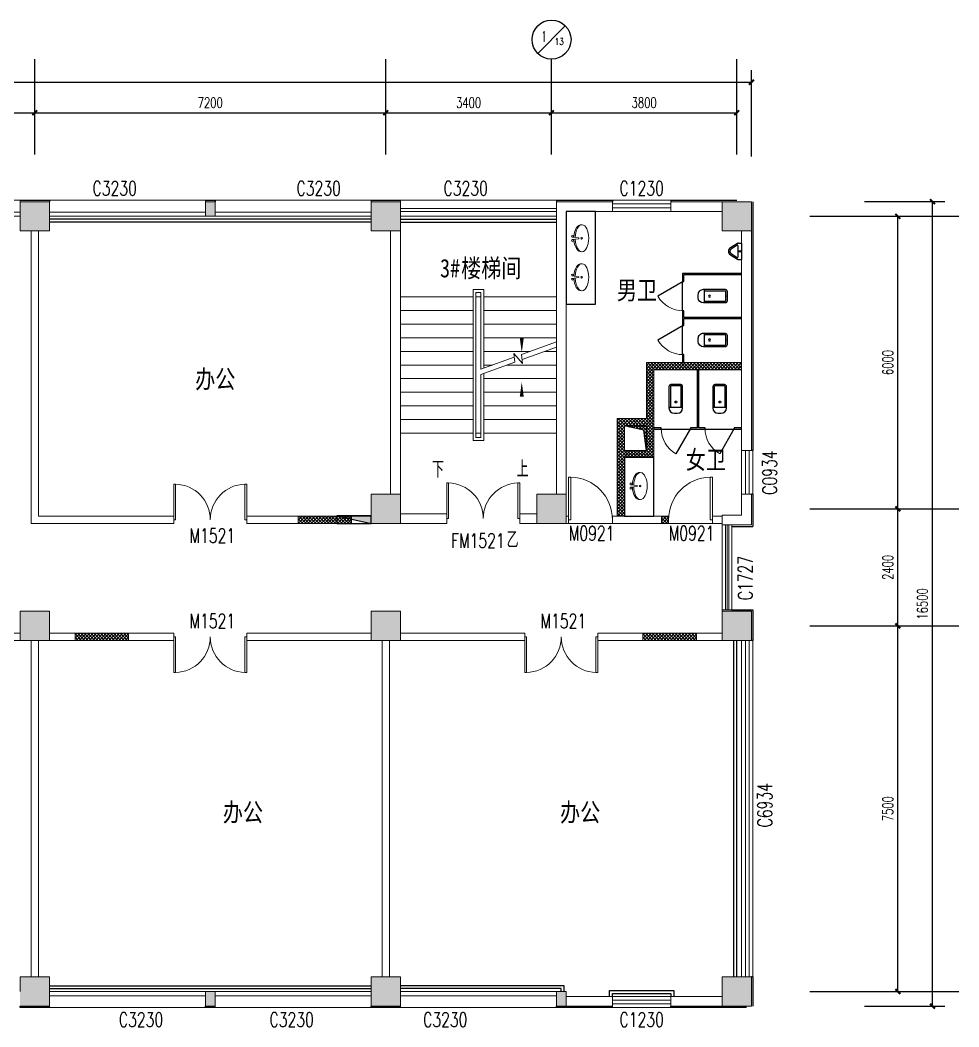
# Model space of a CAD drawing. Header units: millimetres. Extents: x 164760 to 3716174, y -1766400 to 11969.
# Drawn here: x 3560380 to 3579636, y -1572286 to -1551639 of the extents above; entities that cross this region are included whole.
import ezdxf
from ezdxf.enums import TextEntityAlignment as Align

# ---------------------------------------------------------------- set-up
doc = ezdxf.new("R2010")
doc.units = ezdxf.units.MM
doc.header["$LTSCALE"] = 1000
doc.layers.get('0').update_dxf_attribs({"color": 253, "linetype": 'CONTINUOUS'})
doc.layers.get('Defpoints').update_dxf_attribs({"color": 250, "linetype": 'CONTINUOUS', "lineweight": 0})
for name, color, linetype in [('3', 253, 'CONTINUOUS'), ('AXIS', 253, 'CONTINUOUS'), ('AXIS_TEXT', 253, 'CONTINUOUS'), ('DIM_SYMB', 253, 'CONTINUOUS'), ('LATRINE', 253, 'CONTINUOUS'), ('LVTRY', 253, 'CONTINUOUS'), ('PUB_TEXT', 253, 'CONTINUOUS'), ('SURFACE', 253, 'CONTINUOUS'), ('w-消火栓', 253, 'CONTINUOUS'), ('WINDOW_TEXT', 253, 'CONTINUOUS'), ('家具', 253, 'CONTINUOUS')]:
    doc.layers.add(name, color=color, linetype=linetype)
for name, color, linetype, lineweight in [('COLUMN', 253, 'CONTINUOUS', 0), ('FF-FIXT【洁具】', 253, 'CONTINUOUS', 0), ('PUB_HATCH', 253, 'CONTINUOUS', 0), ('RC-Modelling【天花造型】', 253, 'CONTINUOUS', 0), ('STAIR', 253, 'CONTINUOUS', 0), ('WALL', 253, 'CONTINUOUS', 0), ('Wall【墙体】', 253, 'CONTINUOUS', 0), ('WINDOW', 253, 'CONTINUOUS', 0)]:
    doc.layers.add(name, color=color, linetype=linetype, lineweight=lineweight)
doc.styles.add('_TCH_AXIS', font='COMPLEX', dxfattribs={"bigfont": 'GBCBIG'})
doc.styles.add('_TCH_DIM', font='SIMPLEX', dxfattribs={"bigfont": 'GBCBIG'})
doc.styles.add('_TCH_DIM_T3', font='SIMPLEX', dxfattribs={"width": 0.705882, "bigfont": 'GBCBIG'})
doc.styles.add('_TCH_WINDOW', font='SIMPLEX', dxfattribs={"bigfont": 'GBCBIG'})
doc.styles.get("Standard").update_dxf_attribs({"font": 'GBENOR', "bigfont": 'GBCBIG'})
doc.styles.add('宋体', font='', dxfattribs={"width": 0.7})
doc.styles.get('宋体').set_extended_font_data('SimSun')
doc.dimstyles.new('_TCH_ARCH&&100', dxfattribs={"dimtxt": 212.5, "dimasz": 100, "dimexe": 250, "dimexo": 300, "dimgap": 100, "dimtad": 1, "dimdec": 0, "dimzin": 0, "dimdsep": 46, "dimtxsty": '_TCH_DIM_T3', "dimblk": 'ARCHTICK', "dimcen": 0.09, "dimclrt": 7, "dimazin": 2, "dimtfac": 1, "dimtdec": 0, "dimtix": 1, "dimtmove": 2, "dimatfit": 3, "dimtolj": 1, "dimtzin": 0, "dimarcsym": 0})
pattern_1 = [(45, (3778355.65, -1406196.814), (-33.6759605, 33.6759605), []), (135, (3778355.65, -1406196.814), (-33.6759605, -33.6759605), [])]

# ---------------------------------------------------------------- blocks, each defined once
blk = doc.blocks.new('A$C4D690477')
at = {"layer": 'FF-FIXT【洁具】', "color": 252}
for p, q in [((344, 302), (205, 285)), ((205, 285), (205, 267)), ((205, 267), (344, 249))]:
    blk.add_line(p, q, dxfattribs=at)
at = {"layer": 'FF-FIXT【洁具】', "color": 251}
blk.add_circle((145, 277), 16, dxfattribs=at)
at = {"layer": 'FF-FIXT【洁具】', "color": 252}
for centre in [(335, 320), (335, 231)]:
    blk.add_circle(centre, 17.9, dxfattribs=at)
at = {"layer": 'FF-FIXT【洁具】', "color": 181, "extrusion": (0, 0, -1)}
for centre, ratio, start_param, end_param in [((139, 277), 0.5, 4.782885, 10.934222), ((158, 277), 0.531076, 3.076239, 4.638107), ((158, 277), 0.531076, 4.795815, 6.348539)]:
    blk.add_ellipse(centre, major_axis=(0, -277), ratio=ratio, start_param=start_param, end_param=end_param, dxfattribs=at)
blk = doc.blocks.new('$lvtry$00000007')
for p, q in [((-170, 0, 0), (170, 0, 0)), ((-170, -61, 0), (-170, 0, 0)), ((-162, -88, 0), (-69, -231, 0)), ((-124, -91, 0), (-43, -216, 0)), ((-116, -76, 0), (116, -76, 0)), ((43, -216, 0), (124, -91, 0)), ((69, -231, 0), (162, -88, 0)), ((170, -61, 0), (170, 0, 0))]:
    blk.add_line(p, q)
blk.add_circle((0, -38, 0), 17.7)
for centre, radius, start, end in [((-120, -61, 0), 50, 180, 213.0863), ((-116, -86, 0), 10, 90, 213.0863), ((116, -86, 0), 10, 326.9137, 90), ((120, -61, 0), 50, 326.9137, 0), ((0, -191, 0), 80, 210, 330), ((0, -191, 0), 50, 210, 330)]:
    blk.add_arc(centre, radius, start, end)
blk = doc.blocks.new('$QC001_5')
blk.add_line((-325, 200), (325, 0))
blk.add_lwpolyline([(325, 0), (325, 200), (-325, 200), (-325, 0)], close=True)
blk.add_solid([(-325, 200), (325, 200), (-325, 200), (325, 0)])
at = {"flags": 1}
for tag in ['UNIT', 'WHAT', 'SPEC']:
    blk.add_attdef(tag, (0, 0), '', height=0.001, dxfattribs=at)
blk = doc.blocks.new('$DorLib2D$00000002')
for p, q in [((-0.5, 0), (-0.5, 0.4875)), ((-0.475, 0.4875), (-0.5, 0.4875)), ((-0.475, 0), (-0.475, 0.4875)), ((0.475, 0), (0.475, 0.4875)), ((0.475, 0.4875), (0.5, 0.4875)), ((0.5, 0), (0.5, 0.4875)), ((-0.5, 0), (-0.475, 0)), ((0.5, 0), (0.475, 0))]:
    blk.add_line(p, q)
at = {"lineweight": 13}
for centre, start, end in [((-0.4875, 0), 0, 88.53072), ((0.4875, 0), 91.46928, 180)]:
    blk.add_arc(centre, 0.4875, start, end, dxfattribs=at)
blk = doc.blocks.new('$DorLib2D$00000001')
for p, q in [((0.45, 0.975), (0.5, 0.975)), ((0.45, 0), (0.45, 0.975)), ((0.5, 0), (0.5, 0.975)), ((0.5, 0), (0.45, 0))]:
    blk.add_line(p, q)
at = {"lineweight": 13}
blk.add_arc((0.475, 0), 0.975, 91.4693, 180, dxfattribs=at)
blk = doc.blocks.new('$lvtry$00000200')
for p, q in [((-140, -40, 0), (-140, -480, 0)), ((-110, -40, 0), (-110, -470, 0)), ((100, 0, 0), (-100, 0, 0)), ((100, -30, 0), (-100, -30, 0)), ((110, -470, 0), (110, -40, 0)), ((140, -480, 0), (140, -40, 0)), ((140, -470, 0), (-140, -470, 0)), ((-30, -590, 0), (30, -590, 0))]:
    blk.add_line(p, q)
blk.add_circle((0, -359, 0), 20)
for centre, radius, start, end in [((-100, -40, 0), 40, 90, 180), ((-100, -40, 0), 10, 90, 180), ((100, -40, 0), 40, 0, 90), ((100, -40, 0), 10, 0, 90), ((-30, -480, 0), 110, 180, 270), ((30, -480, 0), 110, 270, 0)]:
    blk.add_arc(centre, radius, start, end)
blk.add_point((0, 0))
blk = doc.blocks.new('$TCHSYS$APDOOR2D')
blk.add_line((0.5, 0), (0, 0.866))
at = {"lineweight": 13}
blk.add_arc((0.5, 0), 1, 120, 180, dxfattribs=at)
blk = doc.blocks.new('$TCHSYS$WIN2D')
for p, q in [((-0.5, 0.5), (0.5, 0.5)), ((-0.5, 0.5), (-0.5, -0.5)), ((0.5, 0.5), (0.5, -0.5)), ((0.5, 0.1667), (-0.5, 0.1667)), ((0.5, -0.1667), (-0.5, -0.1667)), ((-0.5, -0.5), (0.5, -0.5))]:
    blk.add_line(p, q)
blk = doc.blocks.new('$WINLIB2D$00000004')
for p, q in [((-0.5, 0.5), (0.5, 0.5)), ((-0.5, 0.5), (-0.5, -0.5)), ((0.5, -0.5), (0.5, 0.5)), ((-0.5, 0.2406), (0.5, 0.2406)), ((-0.5, -0.5), (0.5, -0.5))]:
    blk.add_line(p, q)
blk = doc.blocks.new('$WINLIB2D$00000005')
for p, q in [((-0.5, 0.5), (0.5, 0.5)), ((-0.5, 0.5), (-0.5, -0.5)), ((0.5, -0.5), (0.5, 0.5)), ((0.5, 0.167), (-0.5, 0.167)), ((0.5, 0), (-0.5, 0)), ((0.5, -0.167), (-0.5, -0.167)), ((-0.5, -0.5), (0.5, -0.5))]:
    blk.add_line(p, q)
blk = doc.blocks.new('海龙_0918165925')
at = {"layer": 'PUB_HATCH'}
for points in [[(32100, -600), (32700, -600), (32700, 0), (32100, 0)], [(35900, -300), (36100, -300), (36100, 0), (35900, 0)], [(39300, -600), (39900, -600), (39900, 0), (39300, 0)], [(46500, -600), (47100, -600), (47100, 0), (46500, 0)], [(39300, -6600), (39900, -6600), (39900, -6000), (39300, -6000)], [(42700, -6600), (43300, -6600), (43300, -6000), (42700, -6000)], [(32100, -9000), (32700, -9000), (32700, -8400), (32100, -8400)], [(39300, -9000), (39900, -9000), (39900, -8400), (39300, -8400)], [(46500, -9000), (47100, -9000), (47100, -8400), (46500, -8400)], [(32100, -16500), (32700, -16500), (32700, -15900), (32100, -15900)], [(39300, -16500), (39900, -16500), (39900, -15900), (39300, -15900)], [(46500, -16500), (47100, -16500), (47100, -15900), (46500, -15900)], [(36100, -16200), (35900, -16200), (35900, -16500), (36100, -16500)], [(43300, -16200), (43100, -16200), (43100, -16500), (43300, -16500)]]:
    blk.add_hatch(color=256, dxfattribs=at).paths.add_polyline_path(points)
at = {"layer": 'COLUMN'}
for p, q in [((32700, 0), (32100, 0)), ((39900, 0), (39300, 0)), ((39900, -600), (39900, 0)), ((47100, 0), (46500, 0)), ((46500, 0), (46500, -600)), ((47100, -600), (47100, 0)), ((32100, -300), (32100, -600)), ((32700, -600), (32700, -300)), ((39300, -300), (39300, -600)), ((32100, -600), (32700, -600)), ((39300, -600), (39900, -600)), ((46500, -600), (47100, -600)), ((39900, -6000), (39300, -6000)), ((39300, -6000), (39300, -6600)), ((39900, -6600), (39900, -6000)), ((43300, -6000), (42700, -6000)), ((42700, -6000), (42700, -6600)), ((43300, -6600), (43300, -6000)), ((39300, -6600), (39900, -6600)), ((42700, -6600), (43300, -6600)), ((32700, -8400), (32100, -8400)), ((32100, -8400), (32100, -9000)), ((32700, -9000), (32700, -8400)), ((39900, -8400), (39300, -8400)), ((39300, -8400), (39300, -9000)), ((39900, -9000), (39900, -8400)), ((47100, -8400), (46500, -8400)), ((46500, -8400), (46500, -9000)), ((47100, -9000), (47100, -8400)), ((32100, -9000), (32700, -9000)), ((39300, -9000), (39900, -9000)), ((46500, -9000), (47100, -9000)), ((32700, -15900), (32100, -15900)), ((32100, -15900), (32100, -16200)), ((32700, -16200), (32700, -15900)), ((39900, -15900), (39300, -15900)), ((39300, -15900), (39300, -16200)), ((39900, -16200), (39900, -15900)), ((47100, -15900), (46500, -15900)), ((46500, -15900), (46500, -16500)), ((47100, -16500), (47100, -15900)), ((32100, -16500), (32700, -16500)), ((39300, -16500), (39900, -16500)), ((46500, -16500), (47100, -16500))]:
    blk.add_line(p, q, dxfattribs=at)
blk = doc.blocks.new('_ArchTick')
at = {"color": 2, "linetype": 'ByBlock', "const_width": 0.4}
blk.add_lwpolyline([(-0.5, -0.5), (0.5, 0.5)], dxfattribs=at)
blk = doc.blocks.new('*D611')
at = {"layer": 'AXIS', "color": 0, "lineweight": -2, "transparency": 16777216}
for p, q in [((3571280, -1554394), (3571280, -1553288)), ((3575080, -1554394), (3575080, -1553288)), ((3571280, -1553538), (3575080, -1553538))]:
    blk.add_line(p, q, dxfattribs=at)
at = {"layer": 'Defpoints', "color": 0, "transparency": 16777216}
for p in [(3575080, -1553538), (3571280, -1554694), (3575080, -1554694)]:
    blk.add_point(p, dxfattribs=at)
at = {"layer": 'AXIS', "color": 0, "lineweight": -2, "transparency": 16777216, "xscale": 100, "yscale": 100, "zscale": 100, "rotation": 180}
blk.add_blockref('_ArchTick', (3571280, -1553538), dxfattribs=at)
at = {"layer": 'AXIS', "color": 0, "lineweight": -2, "transparency": 16777216, "xscale": 100, "yscale": 100, "zscale": 100}
blk.add_blockref('_ArchTick', (3575080, -1553538), dxfattribs=at)
at = {"layer": 'AXIS', "color": 7, "transparency": 16777216, "insert": (3573180, -1553332), "char_height": 212.5, "attachment_point": 5, "style": '_TCH_DIM_T3'}
blk.add_mtext('\\A1;3800', dxfattribs=at)
blk = doc.blocks.new('*D612')
at = {"layer": 'AXIS', "color": 0, "lineweight": -2, "transparency": 16777216}
for p, q in [((3567880, -1554394), (3567880, -1553288)), ((3571280, -1554394), (3571280, -1553288)), ((3567880, -1553538), (3571280, -1553538))]:
    blk.add_line(p, q, dxfattribs=at)
at = {"layer": 'Defpoints', "color": 0, "transparency": 16777216}
for p in [(3571280, -1553538), (3567880, -1554694), (3571280, -1554694)]:
    blk.add_point(p, dxfattribs=at)
at = {"layer": 'AXIS', "color": 0, "lineweight": -2, "transparency": 16777216, "xscale": 100, "yscale": 100, "zscale": 100, "rotation": 180}
blk.add_blockref('_ArchTick', (3567880, -1553538), dxfattribs=at)
at = {"layer": 'AXIS', "color": 0, "lineweight": -2, "transparency": 16777216, "xscale": 100, "yscale": 100, "zscale": 100}
blk.add_blockref('_ArchTick', (3571280, -1553538), dxfattribs=at)
at = {"layer": 'AXIS', "color": 7, "transparency": 16777216, "insert": (3569580, -1553332), "char_height": 212.5, "attachment_point": 5, "style": '_TCH_DIM_T3'}
blk.add_mtext('\\A1;3400', dxfattribs=at)
blk = doc.blocks.new('*D613')
at = {"layer": 'AXIS', "color": 0, "lineweight": -2, "transparency": 16777216}
for p, q in [((3560680, -1554394), (3560680, -1553288)), ((3567880, -1554394), (3567880, -1553288)), ((3560680, -1553538), (3567880, -1553538))]:
    blk.add_line(p, q, dxfattribs=at)
at = {"layer": 'Defpoints', "color": 0, "transparency": 16777216}
for p in [(3567880, -1553538), (3560680, -1554694), (3567880, -1554694)]:
    blk.add_point(p, dxfattribs=at)
at = {"layer": 'AXIS', "color": 0, "lineweight": -2, "transparency": 16777216, "xscale": 100, "yscale": 100, "zscale": 100, "rotation": 180}
blk.add_blockref('_ArchTick', (3560680, -1553538), dxfattribs=at)
at = {"layer": 'AXIS', "color": 0, "lineweight": -2, "transparency": 16777216, "xscale": 100, "yscale": 100, "zscale": 100}
blk.add_blockref('_ArchTick', (3567880, -1553538), dxfattribs=at)
at = {"layer": 'AXIS', "color": 7, "transparency": 16777216, "insert": (3564280, -1553332), "char_height": 212.5, "attachment_point": 5, "style": '_TCH_DIM_T3'}
blk.add_mtext('\\A1;7200', dxfattribs=at)
blk = doc.blocks.new('*D614')
at = {"layer": 'AXIS', "color": 0, "lineweight": -2, "transparency": 16777216}
for p, q in [((3553480, -1554394), (3553480, -1553288)), ((3560680, -1554394), (3560680, -1553288)), ((3553480, -1553538), (3560680, -1553538))]:
    blk.add_line(p, q, dxfattribs=at)
at = {"layer": 'Defpoints', "color": 0, "transparency": 16777216}
for p in [(3560680, -1553538), (3553480, -1554694), (3560680, -1554694)]:
    blk.add_point(p, dxfattribs=at)
at = {"layer": 'AXIS', "color": 0, "lineweight": -2, "transparency": 16777216, "xscale": 100, "yscale": 100, "zscale": 100, "rotation": 180}
blk.add_blockref('_ArchTick', (3553480, -1553538), dxfattribs=at)
at = {"layer": 'AXIS', "color": 0, "lineweight": -2, "transparency": 16777216, "xscale": 100, "yscale": 100, "zscale": 100}
blk.add_blockref('_ArchTick', (3560680, -1553538), dxfattribs=at)
at = {"layer": 'AXIS', "color": 7, "transparency": 16777216, "insert": (3557080, -1553332), "char_height": 212.5, "attachment_point": 5, "style": '_TCH_DIM_T3'}
blk.add_mtext('\\A1;7200', dxfattribs=at)
blk = doc.blocks.new('*D619')
at = {"layer": 'AXIS', "color": 0, "lineweight": -2, "transparency": 16777216}
for p, q in [((3577699, -1564062), (3578635, -1564062)), ((3578385, -1571562), (3578385, -1564062)), ((3577699, -1571562), (3578635, -1571562))]:
    blk.add_line(p, q, dxfattribs=at)
at = {"layer": 'Defpoints', "color": 0, "transparency": 16777216}
for p in [(3577399, -1564062), (3578385, -1564062), (3577399, -1571562)]:
    blk.add_point(p, dxfattribs=at)
at = {"layer": 'AXIS', "color": 0, "lineweight": -2, "transparency": 16777216, "xscale": 100, "yscale": 100, "zscale": 100}
for p, rotation in [((3578385, -1564062), 90), ((3578385, -1571562), 270)]:
    blk.add_blockref('_ArchTick', p, dxfattribs=dict(at, rotation=rotation))
at = {"layer": 'AXIS', "color": 7, "transparency": 16777216, "insert": (3578179, -1567812), "char_height": 212.5, "attachment_point": 5, "rotation": 90, "style": '_TCH_DIM_T3'}
blk.add_mtext('\\A1;7500', dxfattribs=at)
blk = doc.blocks.new('*D620')
at = {"layer": 'AXIS', "color": 0, "lineweight": -2, "transparency": 16777216}
for p, q in [((3577699, -1561662), (3578635, -1561662)), ((3578385, -1564062), (3578385, -1561662)), ((3577699, -1564062), (3578635, -1564062))]:
    blk.add_line(p, q, dxfattribs=at)
at = {"layer": 'Defpoints', "color": 0, "transparency": 16777216}
for p in [(3577399, -1561662), (3578385, -1561662), (3577399, -1564062)]:
    blk.add_point(p, dxfattribs=at)
at = {"layer": 'AXIS', "color": 0, "lineweight": -2, "transparency": 16777216, "xscale": 100, "yscale": 100, "zscale": 100}
for p, rotation in [((3578385, -1561662), 90), ((3578385, -1564062), 270)]:
    blk.add_blockref('_ArchTick', p, dxfattribs=dict(at, rotation=rotation))
at = {"layer": 'AXIS', "color": 7, "transparency": 16777216, "insert": (3578179, -1562862), "char_height": 212.5, "attachment_point": 5, "rotation": 90, "style": '_TCH_DIM_T3'}
blk.add_mtext('\\A1;2400', dxfattribs=at)
blk = doc.blocks.new('*D621')
at = {"layer": 'AXIS', "color": 0, "lineweight": -2, "transparency": 16777216}
for p, q in [((3577699, -1555662), (3578635, -1555662)), ((3578385, -1561662), (3578385, -1555662)), ((3577699, -1561662), (3578635, -1561662))]:
    blk.add_line(p, q, dxfattribs=at)
at = {"layer": 'Defpoints', "color": 0, "transparency": 16777216}
for p in [(3577399, -1555662), (3578385, -1555662), (3577399, -1561662)]:
    blk.add_point(p, dxfattribs=at)
at = {"layer": 'AXIS', "color": 0, "lineweight": -2, "transparency": 16777216, "xscale": 100, "yscale": 100, "zscale": 100}
for p, rotation in [((3578385, -1555662), 90), ((3578385, -1561662), 270)]:
    blk.add_blockref('_ArchTick', p, dxfattribs=dict(at, rotation=rotation))
at = {"layer": 'AXIS', "color": 7, "transparency": 16777216, "insert": (3578179, -1558662), "char_height": 212.5, "attachment_point": 5, "rotation": 90, "style": '_TCH_DIM_T3'}
blk.add_mtext('\\A1;6000', dxfattribs=at)
blk = doc.blocks.new('*D622')
at = {"layer": 'AXIS', "color": 0, "lineweight": -2, "transparency": 16777216}
for p, q in [((3577699, -1555362), (3579345, -1555362)), ((3579095, -1571862), (3579095, -1555362)), ((3577699, -1571862), (3579345, -1571862))]:
    blk.add_line(p, q, dxfattribs=at)
at = {"layer": 'Defpoints', "color": 0, "transparency": 16777216}
for p in [(3577399, -1555362), (3579095, -1555362), (3577399, -1571862)]:
    blk.add_point(p, dxfattribs=at)
at = {"layer": 'AXIS', "color": 0, "lineweight": -2, "transparency": 16777216, "xscale": 100, "yscale": 100, "zscale": 100}
for p, rotation in [((3579095, -1555362), 90), ((3579095, -1571862), 270)]:
    blk.add_blockref('_ArchTick', p, dxfattribs=dict(at, rotation=rotation))
at = {"layer": 'AXIS', "color": 7, "transparency": 16777216, "insert": (3578889, -1563612), "char_height": 212.5, "attachment_point": 5, "rotation": 90, "style": '_TCH_DIM_T3'}
blk.add_mtext('\\A1;16500', dxfattribs=at)
blk = doc.blocks.new('*D623')
at = {"layer": 'AXIS', "color": 0, "lineweight": -2, "transparency": 16777216}
for p, q in [((3481180, -1554433), (3481180, -1552663)), ((3575380, -1554433), (3575380, -1552663)), ((3481180, -1552913), (3575380, -1552913))]:
    blk.add_line(p, q, dxfattribs=at)
at = {"layer": 'Defpoints', "color": 0, "transparency": 16777216}
for p in [(3575380, -1552913), (3481180, -1554733), (3575380, -1554733)]:
    blk.add_point(p, dxfattribs=at)
at = {"layer": 'AXIS', "color": 0, "lineweight": -2, "transparency": 16777216, "xscale": 100, "yscale": 100, "zscale": 100, "rotation": 180}
blk.add_blockref('_ArchTick', (3481180, -1552913), dxfattribs=at)
at = {"layer": 'AXIS', "color": 0, "lineweight": -2, "transparency": 16777216, "xscale": 100, "yscale": 100, "zscale": 100}
blk.add_blockref('_ArchTick', (3575380, -1552913), dxfattribs=at)
at = {"layer": 'AXIS', "color": 7, "transparency": 16777216, "insert": (3528280, -1552707), "char_height": 212.5, "attachment_point": 5, "style": '_TCH_DIM_T3'}
blk.add_mtext('\\A1;94200', dxfattribs=at)
blk = doc.blocks.new('海龙_0926164331')
at = {"layer": 'AXIS'}
for p, q in [((42746.8, -682.8), (43312.5, -117.2)), ((32429.7, -2397.2), (32429.7, -800)), ((39629.7, -2397.2), (39629.7, -800)), ((43029.7, -2397.2), (43029.7, -800)), ((46829.7, -2397.2), (46829.7, -800)), ((48325.5, -4023.1), (51385.9, -4023.1)), ((48325.5, -10023.1), (51385.9, -10023.1)), ((48325.5, -12423.1), (51385.9, -12423.1)), ((48325.5, -19923.1), (51385.9, -19923.1))]:
    blk.add_line(p, q, dxfattribs=at)
blk.add_circle((43029.7, -400), 400, dxfattribs=at)
at = {"layer": 'AXIS_TEXT', "color": 7, "style": '_TCH_AXIS'}
for s, height, p, p2 in [('1', 218.6, (42830.4, -443.7), (42924.1, -443.7)), ('13', 135.29, (43095, -508.2), (43281.8, -508.2))]:
    blk.add_text(s, height=height, dxfattribs=at).set_placement(p, p2, align=Align.FIT)
at = {"layer": 'AXIS'}
for p1, p2, distance, picture, middle in [((-47070.3, -3094), (47129.7, -3094), 1819.8, '*D623', (29.7, -1067.9)), ((25229.7, -3054.5), (32429.7, -3054.5), 1155.3, '*D614', (28829.7, -1693)), ((32429.7, -3054.5), (39629.7, -3054.5), 1155.3, '*D613', (36029.7, -1693)), ((39629.7, -3054.5), (43029.7, -3054.5), 1155.3, '*D612', (41329.7, -1693)), ((43029.7, -3054.5), (46829.7, -3054.5), 1155.3, '*D611', (44929.7, -1693)), ((49149, -20223.1), (49149, -3723.1), -1695.5, '*D622', (50638.2, -11973.1)), ((49149, -10023.1), (49149, -4023.1), -986.2, '*D621', (49928.9, -7023.1)), ((49149, -12423.1), (49149, -10023.1), -986.2, '*D620', (49928.9, -11223.1)), ((49149, -19923.1), (49149, -12423.1), -986.2, '*D619', (49928.9, -16173.1))]:
    dim = blk.add_aligned_dim(p1=p1, p2=p2, distance=distance, dimstyle='_TCH_ARCH&&100', dxfattribs=at)
    dim.commit()
    dim.dimension.update_dxf_attribs({"geometry": picture, "text_midpoint": middle, "insert": (-3528250.3, 1551639)})

msp = doc.modelspace()

# ---------------------------------------------------------------- hatches: boundary and pattern name
at = {"layer": 'RC-Modelling【天花造型】'}
h = msp.add_hatch(dxfattribs=at)
h.set_pattern_fill('ANSI37', color=1, scale=15)
h.set_pattern_definition(pattern_1)
h.paths.add_polyline_path([(3573379.5, -1558812.1), (3575180, -1558812.1), (3575180, -1558662.1), (3573229.5, -1558662.1), (3573229.5, -1559812.1), (3572629.5, -1559812.1), (3572629.5, -1560537.1), (3572629.5, -1561812.1), (3572779.5, -1561812.1), (3572779.5, -1560612.1), (3573379.5, -1560612.1), (3573379.5, -1560012.1), (3573379.5, -1559887.1)])
h.paths.add_polyline_path([(3573172.6, -1560047.7), (3572779.5, -1559962.1), (3572779.5, -1559962.1), (3572779.5, -1560462.1), (3573229.5, -1560462.1)], flags=16)
h.paths.add_polyline_path([(3573538.3, -1561962.1), (3573680.5, -1561962.1), (3573680.5, -1561812.1), (3573538.3, -1561812.1)])
h.paths.add_polyline_path([(3573154.4, -1564212.1), (3574254.4, -1564212.1), (3574254.4, -1564362.1), (3573154.4, -1564362.1)])
h.paths.add_polyline_path([(3562605.5, -1564212.1), (3561505.5, -1564212.1), (3561505.5, -1564362.1), (3562605.5, -1564362.1)])
h.paths.add_polyline_path([(3558754.4, -1564212.1), (3559854.4, -1564212.1), (3559854.4, -1564362.1), (3558754.4, -1564362.1)])
h.paths.add_polyline_path([(3552175.1, -1564212.1), (3553077.7, -1564212.1), (3553077.7, -1564362.1), (3552175.1, -1564362.1)])
h = msp.add_hatch(dxfattribs=at)
h.set_pattern_fill('ANSI37', color=1, scale=15)
h.set_pattern_definition(pattern_1)
h.paths.add_polyline_path([(3567180, -1561812.1), (3566080, -1561812.1), (3566080, -1561962.1), (3567180, -1561962.1)])

# ---------------------------------------------------------------- linework, layer by layer
at = {"layer": '3'}
for p, q in [((3567580, -1555722.1), (3560980, -1555722.1)), ((3568180, -1555722.1), (3571380, -1555722.1)), ((3567580, -1555782.1), (3560980, -1555782.1)), ((3568180, -1555782.1), (3571380, -1555782.1)), ((3575020, -1571262.1), (3575020, -1564362.1)), ((3575080, -1571262.1), (3575080, -1564362.1))]:
    msp.add_line(p, q, dxfattribs=at)
for points in [[(3573229.5, -1560462.1), (3573172.6, -1560047.7), (3572779.5, -1559962.1)], [(3560980, -1571442.1), (3567580, -1571442.1)], [(3560980, -1571502.1), (3567580, -1571502.1)], [(3571540, -1571562.1), (3571540, -1571442.1), (3568180, -1571442.1)], [(3571480, -1571562.1), (3571480, -1571502.1), (3568180, -1571502.1)], [(3572470, -1571662.1), (3572470, -1571542.1), (3573790, -1571542.1), (3573790, -1571662.1)], [(3572530, -1571662.1), (3572530, -1571602.1), (3573730, -1571602.1), (3573730, -1571662.1)]]:
    msp.add_lwpolyline(points, dxfattribs=at)
at = {"layer": 'DIM_SYMB'}
for points in [[(3568925, -1560573.7, 0, 0, 0), (3568925, -1556452.1, 0, 0, 0), (3570670, -1556452.1, 0, 0, 0), (3570670, -1558462.1, 0, 80, 0), (3570670, -1558162.1, 0, 0, 0)], [(3570670, -1560561.8, 0, 0, 0), (3570670, -1559058.7, 0, 80, 0), (3570670, -1559358.7, 0, 0, 0)]]:
    msp.add_lwpolyline(points, format="xyseb", dxfattribs=at)
at = {"layer": 'LATRINE'}
for p, q in [((3573967.5, -1556837.1), (3573967.5, -1556999.6)), ((3575180, -1556837.1), (3573967.5, -1556837.1)), ((3573992.5, -1556999.6), (3573992.5, -1556862.1)), ((3575180, -1556862.1), (3573992.5, -1556862.1)), ((3575180, -1556862.1), (3575180, -1556837.1)), ((3573967.5, -1557599.6, 400), (3573967.5, -1556999.6, 400)), ((3573967.5, -1556999.6), (3573992.5, -1556999.6)), ((3573992.5, -1557599.6), (3573967.5, -1557599.6)), ((3573967.5, -1557599.6), (3573967.5, -1557749.6)), ((3573992.5, -1557737.1), (3573992.5, -1557599.6)), ((3573967.5, -1557749.6), (3573967.5, -1557899.6)), ((3575180, -1557737.1), (3573992.5, -1557737.1)), ((3573992.5, -1557899.6), (3573992.5, -1557762.1)), ((3575180, -1557762.1), (3573992.5, -1557762.1)), ((3575180, -1557762.1), (3575180, -1557737.1)), ((3573967.5, -1558499.6, 400), (3573967.5, -1557899.6, 400)), ((3573967.5, -1557899.6), (3573992.5, -1557899.6)), ((3573992.5, -1558499.6), (3573967.5, -1558499.6)), ((3573967.5, -1558499.6), (3573967.5, -1558662.1)), ((3573992.5, -1558662.1), (3573992.5, -1558499.6)), ((3573967.5, -1558662.1), (3573992.5, -1558662.1)), ((3574267.5, -1558812.1), (3574267.5, -1559999.6)), ((3574292.5, -1558812.1), (3574267.5, -1558812.1)), ((3574292.5, -1558812.1), (3574292.5, -1559999.6)), ((3573530, -1559999.6), (3573379.5, -1559999.6)), ((3573379.5, -1560024.6), (3573530, -1560024.6)), ((3573530, -1560024.6), (3573530, -1559999.6)), ((3573530, -1560024.6, 400), (3574130, -1560024.6, 400)), ((3574267.5, -1559999.6), (3574130, -1559999.6)), ((3574130, -1559999.6), (3574130, -1560024.6)), ((3574130, -1560024.6), (3574280, -1560024.6)), ((3574280, -1560024.6), (3574430, -1560024.6)), ((3574430, -1559999.6), (3574292.5, -1559999.6)), ((3574430, -1560024.6), (3574430, -1559999.6)), ((3574430, -1560024.6, 400), (3575030, -1560024.6, 400)), ((3575180, -1559999.6), (3575030, -1559999.6)), ((3575030, -1559999.6), (3575030, -1560024.6)), ((3575030, -1560024.6), (3575180, -1560024.6)), ((3575180, -1560024.6), (3575180, -1559999.6))]:
    msp.add_line(p, q, dxfattribs=at)
for points in [[(3572180, -1557462.1), (3572180, -1555562.1), (3571580, -1555562.1), (3571580, -1557462.1)], [(3573379.5, -1561812.1), (3573379.5, -1560612.1), (3572779.5, -1560612.1), (3572779.5, -1561812.1)]]:
    msp.add_lwpolyline(points, close=True, dxfattribs=at)
at = {"layer": 'LVTRY'}
msp.add_lwpolyline([(3574981.5, -1563732.1), (3575410, -1563732.1), (3575410, -1563762.1)], dxfattribs=at)
at = {"layer": 'RC-Modelling【天花造型】'}
for points in [[(3573379.5, -1558812.1), (3575180, -1558812.1), (3575180, -1558662.1), (3573229.5, -1558662.1), (3573229.5, -1559812.1), (3572629.5, -1559812.1), (3572629.5, -1560537.1), (3572629.5, -1561812.1), (3572779.5, -1561812.1), (3572779.5, -1560612.1), (3573379.5, -1560612.1), (3573379.5, -1560012.1), (3573379.5, -1559887.1)], [(3573172.6, -1560047.7), (3572779.5, -1559962.1), (3572779.5, -1559962.1), (3572779.5, -1560462.1), (3573229.5, -1560462.1)], [(3567180, -1561812.1), (3566080, -1561812.1), (3566080, -1561962.1), (3567180, -1561962.1)], [(3573538.3, -1561962.1), (3573680.5, -1561962.1), (3573680.5, -1561812.1), (3573538.3, -1561812.1)], [(3562605.5, -1564212.1), (3561505.5, -1564212.1), (3561505.5, -1564362.1), (3562605.5, -1564362.1)], [(3573154.4, -1564212.1), (3574254.4, -1564212.1), (3574254.4, -1564362.1), (3573154.4, -1564362.1)]]:
    msp.add_lwpolyline(points, close=True, dxfattribs=at)
at = {"layer": 'STAIR'}
for p, q in [((3571380, -1555662.1), (3568180, -1555662.1)), ((3568180, -1555662.1), (3568180, -1557312.1)), ((3571380, -1557312.1), (3571380, -1555662.1)), ((3569889.5, -1557162.1), (3569670.5, -1557162.1)), ((3569670.5, -1557162.1), (3569670.5, -1560262.1)), ((3569889.5, -1558777.3), (3569889.5, -1557162.1)), ((3568180, -1557312.1), (3568180, -1560112.1)), ((3569670.5, -1557312.1), (3568180, -1557312.1)), ((3568180, -1557312.1), (3569670.5, -1557312.1)), ((3569829.5, -1557222.1), (3569730.5, -1557222.1)), ((3569730.5, -1557222.1), (3569730.5, -1560202.1)), ((3569730.5, -1557312.1), (3569730.5, -1560112.1)), ((3569730.5, -1557312.1), (3569829.5, -1557312.1)), ((3569829.5, -1558799), (3569829.5, -1557222.1)), ((3569829.5, -1558799), (3569829.5, -1557312.1)), ((3569889.5, -1557312.1), (3571380, -1557312.1)), ((3569889.5, -1557312.1), (3571380, -1557312.1)), ((3571380, -1558239), (3571380, -1557312.1)), ((3569670.5, -1557592.1), (3568180, -1557592.1)), ((3569889.5, -1557592.1), (3571380, -1557592.1)), ((3569670.5, -1557872.1), (3568180, -1557872.1)), ((3569889.5, -1557872.1), (3571380, -1557872.1)), ((3569670.5, -1558152.1), (3568180, -1558152.1)), ((3569889.5, -1558152.1), (3571380, -1558152.1)), ((3569670.5, -1558432.1), (3568180, -1558432.1)), ((3569889.5, -1558432.1), (3570845.1, -1558432.1)), ((3570666.1, -1558496.8), (3571380, -1558239)), ((3570674.8, -1558600), (3571380, -1558345.3)), ((3571139.5, -1558432.1), (3571380, -1558432.1)), ((3571380, -1560112.1), (3571380, -1558345.3)), ((3569829.5, -1558799), (3570515.8, -1558551.1)), ((3570524.6, -1558654.2), (3570509.5, -1558476.4)), ((3570509.5, -1558476.4), (3570681.9, -1558682.9)), ((3570681.9, -1558682.9), (3570666.1, -1558496.8)), ((3569670.5, -1558712.1), (3568180, -1558712.1)), ((3569829.5, -1558905.3), (3570524.6, -1558654.2)), ((3569889.5, -1558712.1), (3570069.9, -1558712.1)), ((3570364.3, -1558712.1), (3571380, -1558712.1)), ((3569670.5, -1558992.1), (3568180, -1558992.1)), ((3569829.5, -1560112.1), (3569829.5, -1558905.3)), ((3569829.5, -1560202.1), (3569829.5, -1558905.3)), ((3569889.5, -1560262.1), (3569889.5, -1558883.6)), ((3569889.5, -1558992.1), (3571380, -1558992.1)), ((3569670.5, -1559272.1), (3568180, -1559272.1)), ((3569889.5, -1559272.1), (3571380, -1559272.1)), ((3569670.5, -1559552.1), (3568180, -1559552.1)), ((3569889.5, -1559552.1), (3571380, -1559552.1)), ((3569670.5, -1559832.1), (3568180, -1559832.1)), ((3569889.5, -1559832.1), (3571380, -1559832.1)), ((3569670.5, -1560112.1), (3568180, -1560112.1)), ((3569670.5, -1560262.1), (3569889.5, -1560262.1)), ((3569829.5, -1560112.1), (3569730.5, -1560112.1)), ((3569730.5, -1560202.1), (3569829.5, -1560202.1)), ((3569889.5, -1560112.1), (3571380, -1560112.1))]:
    msp.add_line(p, q, dxfattribs=at)
at = {"layer": 'SURFACE'}
for p, q in [((3560380, -1555332.1), (3560680, -1555332.1)), ((3560680, -1555332.1), (3560980, -1555332.1)), ((3560980, -1555332.1), (3560980, -1555362.1)), ((3564180, -1555332.1), (3564180, -1555362.1)), ((3564180, -1555332.1), (3564380, -1555332.1)), ((3564380, -1555332.1), (3564380, -1555362.1)), ((3567580, -1555332.1), (3567580, -1555362.1)), ((3567580, -1555332.1), (3568180, -1555332.1)), ((3571380, -1555332.1), (3571380, -1555362.1)), ((3571380, -1555332.1), (3571480, -1555332.1)), ((3571480, -1555332.1), (3572530, -1555332.1)), ((3572530, -1555332.1), (3572530, -1555362.1)), ((3573730, -1555332.1), (3573730, -1555362.1)), ((3573730, -1555332.1), (3575080, -1555332.1)), ((3575410, -1555362.1), (3575410, -1560462.1)), ((3575410, -1560462.1), (3575380, -1560462.1)), ((3575410, -1561362.1), (3575380, -1561362.1)), ((3575410, -1561362.1), (3575410, -1562022.1)), ((3574981.5, -1562022.1), (3575410, -1562022.1)), ((3575410, -1563762.1), (3575410, -1564362.1)), ((3575410, -1564362.1), (3575380, -1564362.1)), ((3575410, -1571262.1), (3575380, -1571262.1)), ((3575410, -1571262.1), (3575410, -1571862.1)), ((3560380, -1571892.1), (3560380, -1571862.1)), ((3560680, -1571892.1), (3560380, -1571892.1)), ((3560980, -1571892.1), (3560680, -1571892.1)), ((3560980, -1571892.1), (3560980, -1571862.1)), ((3564180, -1571892.1), (3564180, -1571862.1)), ((3564380, -1571892.1), (3564180, -1571892.1)), ((3564380, -1571892.1), (3564380, -1571862.1)), ((3567580, -1571892.1), (3567580, -1571862.1)), ((3567880, -1571892.1), (3567580, -1571892.1)), ((3568180, -1571892.1), (3567880, -1571892.1)), ((3568180, -1571892.1), (3568180, -1571862.1)), ((3571380, -1571892.1), (3571380, -1571862.1)), ((3571580, -1571892.1), (3571380, -1571892.1)), ((3572530, -1571892.1), (3571580, -1571892.1)), ((3572530, -1571892.1), (3572530, -1571862.1)), ((3573730, -1571892.1), (3573730, -1571862.1)), ((3575280, -1571892.1), (3573730, -1571892.1))]:
    msp.add_line(p, q, dxfattribs=at)
at = {"layer": 'WALL'}
for p, q in [((3564380, -1555362.1), (3564180, -1555362.1)), ((3564180, -1555362.1), (3564180, -1555662.1)), ((3564380, -1555662.1), (3564380, -1555362.1)), ((3571480, -1555362.1), (3571380, -1555362.1)), ((3571380, -1555362.1), (3571380, -1555562.1)), ((3572530, -1555362.1), (3571480, -1555362.1)), ((3572530, -1555562.1), (3572530, -1555362.1)), ((3574780, -1555362.1), (3573730, -1555362.1)), ((3573730, -1555362.1), (3573730, -1555562.1)), ((3564180, -1555662.1), (3564380, -1555662.1)), ((3571380, -1555562.1), (3571380, -1561362.1)), ((3571580, -1555562.1), (3571580, -1561362.1)), ((3571580, -1555562.1), (3572530, -1555562.1)), ((3573730, -1555562.1), (3574780, -1555562.1)), ((3567980, -1555962.1), (3567980, -1561362.1)), ((3568180, -1555962.1), (3568180, -1561362.1)), ((3575180, -1555962.1), (3575180, -1560462.1)), ((3575380, -1560462.1), (3575380, -1555962.1)), ((3575180, -1560462.1), (3575380, -1560462.1)), ((3575380, -1561362.1), (3575180, -1561362.1)), ((3575180, -1561362.1), (3575180, -1561792.1)), ((3575380, -1561992.1), (3575380, -1561362.1)), ((3569130, -1561762.1), (3568180, -1561762.1)), ((3569130, -1561962.1), (3569130, -1561762.1)), ((3570980, -1561762.1), (3570630, -1561762.1)), ((3570630, -1561762.1), (3570630, -1561962.1)), ((3574781.5, -1561792.1), (3574781.5, -1561992.1)), ((3574781.5, -1561792.1), (3575180, -1561792.1)), ((3568180, -1561962.1), (3569130, -1561962.1)), ((3570630, -1561962.1), (3570980, -1561962.1)), ((3574781.5, -1561992.1), (3574981.5, -1561992.1)), ((3574981.5, -1561992.1), (3575380, -1561992.1)), ((3574981.5, -1563732.1), (3574781.5, -1563732.1)), ((3574781.5, -1563732.1), (3574781.5, -1563762.1)), ((3574981.5, -1563762.1), (3574981.5, -1563732.1)), ((3564380, -1571562.1), (3564180, -1571562.1)), ((3564180, -1571562.1), (3564180, -1571862.1)), ((3564380, -1571862.1), (3564380, -1571562.1)), ((3571580, -1571562.1), (3571380, -1571562.1)), ((3571380, -1571562.1), (3571380, -1571862.1)), ((3571580, -1571862.1), (3571580, -1571562.1)), ((3572530, -1571662.1), (3571580, -1571662.1)), ((3572530, -1571862.1), (3572530, -1571662.1)), ((3574780, -1571662.1), (3573730, -1571662.1)), ((3573730, -1571662.1), (3573730, -1571862.1)), ((3564180, -1571862.1), (3564380, -1571862.1)), ((3571380, -1571862.1), (3571580, -1571862.1)), ((3571580, -1571862.1), (3572530, -1571862.1)), ((3573730, -1571862.1), (3574780, -1571862.1))]:
    msp.add_line(p, q, dxfattribs=at)
at = {"layer": 'Wall【墙体】', "color": 6}
for p, q in [((3560605, -1555962.1), (3560605, -1561962.1)), ((3560755, -1555962.1), (3560755, -1561812.1)), ((3575180, -1558662.1), (3573229.5, -1558662.1)), ((3573229.5, -1558662.1), (3573229.5, -1559812.1)), ((3575180, -1558812.1), (3573379.5, -1558812.1)), ((3573379.5, -1558812.1), (3573379.5, -1559887.1)), ((3575180, -1558812.1), (3575180, -1558662.1)), ((3572629.5, -1559812.1), (3572629.5, -1560537.1)), ((3573229.5, -1559812.1), (3572629.5, -1559812.1)), ((3572779.5, -1559962.1), (3572779.5, -1560462.1)), ((3573229.5, -1559962.1), (3572779.5, -1559962.1)), ((3573229.5, -1559962.1), (3573229.5, -1560012.1)), ((3573229.5, -1560012.1), (3573229.5, -1560462.1)), ((3573379.5, -1559887.1), (3573379.5, -1560012.1)), ((3573379.5, -1560012.1), (3573379.5, -1560612.1)), ((3573229.5, -1560462.1), (3572779.5, -1560462.1)), ((3572629.5, -1560537.1), (3572629.5, -1561812.1)), ((3573379.5, -1560612.1), (3572779.5, -1560612.1)), ((3572779.5, -1560612.1), (3572779.5, -1561812.1)), ((3563530, -1561812.1), (3560755, -1561812.1)), ((3563530, -1561962.1), (3563530, -1561812.1)), ((3567580, -1561812.1), (3565030, -1561812.1)), ((3565030, -1561812.1), (3565030, -1561962.1)), ((3571630, -1561812.1), (3571580, -1561812.1)), ((3571630, -1561962.1), (3571630, -1561812.1)), ((3572629.5, -1561812.1), (3572530, -1561812.1)), ((3572530, -1561812.1), (3572530, -1561962.1)), ((3573680.5, -1561812.1), (3572629.5, -1561812.1)), ((3573680.5, -1561962.1), (3573680.5, -1561812.1)), ((3574781.5, -1561812.1), (3574580.5, -1561812.1)), ((3574580.5, -1561812.1), (3574580.5, -1561962.1)), ((3574781.5, -1561962.1), (3574781.5, -1561812.1)), ((3560605, -1561962.1), (3563530, -1561962.1)), ((3565030, -1561962.1), (3567580, -1561962.1)), ((3571580, -1561962.1), (3571630, -1561962.1)), ((3572530, -1561962.1), (3572704.5, -1561962.1)), ((3572704.5, -1561962.1), (3573680.5, -1561962.1)), ((3574580.5, -1561962.1), (3574781.5, -1561962.1)), ((3560380, -1564212.1), (3557830, -1564212.1)), ((3563530, -1564212.1), (3560980, -1564212.1)), ((3563530, -1564362.1), (3563530, -1564212.1)), ((3567580, -1564212.1), (3565030, -1564212.1)), ((3565030, -1564212.1), (3565030, -1564362.1)), ((3570730, -1564212.1), (3568180, -1564212.1)), ((3570730, -1564362.1), (3570730, -1564212.1)), ((3574780, -1564212.1), (3572230, -1564212.1)), ((3572230, -1564212.1), (3572230, -1564362.1)), ((3557830, -1564362.1), (3560380, -1564362.1)), ((3560605, -1564362.1), (3560605, -1571262.1)), ((3560755, -1564362.1), (3560755, -1571262.1)), ((3560980, -1564362.1), (3563530, -1564362.1)), ((3565030, -1564362.1), (3567580, -1564362.1)), ((3567805, -1564362.1), (3567805, -1571262.1)), ((3567955, -1564362.1), (3567955, -1571262.1)), ((3568180, -1564362.1), (3570730, -1564362.1)), ((3572230, -1564362.1), (3574780, -1564362.1))]:
    msp.add_line(p, q, dxfattribs=at)
at = {"layer": 'WINDOW'}
for p, q in [((3572530, -1561962.1), (3571630, -1561962.1)), ((3574580.5, -1561962.1), (3573680.5, -1561962.1))]:
    msp.add_line(p, q, dxfattribs=at)

# ---------------------------------------------------------------- block references
at = {"layer": 'AXIS'}
msp.add_blockref('海龙_0926164331', (3528250.3, -1551639), dxfattribs=at)
at = {"layer": 'COLUMN'}
msp.add_blockref('海龙_0918165925', (3528280, -1555362.1), dxfattribs=at)
at = {"layer": 'LATRINE', "xscale": 600, "yscale": 600, "zscale": 25, "rotation": 90}
for p in [(3573980, -1557299.6), (3573980, -1558199.6)]:
    msp.add_blockref('$TCHSYS$APDOOR2D', p, dxfattribs=at)
at = {"layer": 'LATRINE', "xscale": 600, "yscale": -600, "zscale": 25}
for p in [(3573830, -1560012.1), (3574730, -1560012.1)]:
    msp.add_blockref('$TCHSYS$APDOOR2D', p, dxfattribs=at)
at = {"layer": 'LVTRY', "extrusion": (0, 0, -1), "xscale": -1, "zscale": -1, "rotation": 90}
msp.add_blockref('$lvtry$00000007', (-3575180, -1556381.1, 0), dxfattribs=at)
at = {"layer": 'LVTRY', "yscale": -1, "rotation": 90.00000000000003}
for p in [(3574880, -1557299.6), (3574880, -1558199.6)]:
    msp.add_blockref('$lvtry$00000200', p, dxfattribs=at)
at = {"layer": 'LVTRY'}
for p in [(3573830, -1559112.1), (3574730, -1559112.1)]:
    msp.add_blockref('$lvtry$00000200', p, dxfattribs=at)
at = {"layer": 'w-消火栓', "xscale": 1.077000000048428, "yscale": 0.8000000000465661}
msp.add_blockref('$QC001_5', (3567229.9, -1561962.1), dxfattribs=at)
at = {"layer": 'WINDOW'}
ref = msp.add_blockref('$WINLIB2D$00000004', (3558780, -1555497.1), dxfattribs=dict(at, xscale=3200, yscale=-330, zscale=3200))
ref.add_attrib('A', 'C3230', (3558504.8, -1555235.9), dxfattribs={"layer": 'WINDOW_TEXT', "height": 297.5, "style": '_TCH_WINDOW', "width": 0.705882})
ref = msp.add_blockref('$WINLIB2D$00000004', (3562580, -1555497.1), dxfattribs=dict(at, xscale=3200, yscale=-330, zscale=3200))
ref.add_attrib('A', 'C3230', (3561865.1, -1555235.9), dxfattribs={"layer": 'WINDOW_TEXT', "height": 297.5, "style": '_TCH_WINDOW', "width": 0.705882})
ref = msp.add_blockref('$WINLIB2D$00000004', (3565980, -1555497.1), dxfattribs=dict(at, xscale=3200, yscale=-330, zscale=3200))
ref.add_attrib('A', 'C3230', (3566048.9, -1555235.9), dxfattribs={"layer": 'WINDOW_TEXT', "height": 297.5, "style": '_TCH_WINDOW', "width": 0.705882})
ref = msp.add_blockref('$WINLIB2D$00000004', (3569780, -1555447.1), dxfattribs=dict(at, xscale=3200, yscale=-230, zscale=3200))
ref.add_attrib('A', 'C3230', (3569065.1, -1555235.9), dxfattribs={"layer": 'WINDOW_TEXT', "height": 297.5, "style": '_TCH_WINDOW', "width": 0.705882})
ref = msp.add_blockref('$TCHSYS$WIN2D', (3573130, -1555447.1), dxfattribs=dict(at, xscale=1200, yscale=-230, zscale=1200))
ref.add_attrib('A', 'C1230', (3572675, -1555235.9), dxfattribs={"layer": 'WINDOW_TEXT', "height": 297.5, "style": '_TCH_WINDOW', "width": 0.705882})
ref = msp.add_blockref('$TCHSYS$WIN2D', (3575295, -1560912.1), dxfattribs=dict(at, xscale=900, yscale=-230, zscale=900, rotation=270))
ref.add_attrib('A', 'C0934', (3575903.7, -1561373.6), dxfattribs={"layer": 'WINDOW_TEXT', "height": 297.5, "rotation": 90, "style": '_TCH_WINDOW', "width": 0.705882})
ref = msp.add_blockref('$DorLib2D$00000001', (3572080, -1561887.1), dxfattribs=dict(at, xscale=900, yscale=-900, zscale=900, rotation=180))
ref.add_attrib('A', 'M0921', (3571635, -1562310.9), dxfattribs={"layer": 'WINDOW_TEXT', "height": 297.5, "style": '_TCH_WINDOW', "width": 0.705882})
ref = msp.add_blockref('$DorLib2D$00000001', (3574130.5, -1561887.1), dxfattribs=dict(at, xscale=-900, yscale=-900, zscale=-900, rotation=180))
ref.add_attrib('A', 'M0921', (3573685.5, -1562310.9), dxfattribs={"layer": 'WINDOW_TEXT', "height": 297.5, "style": '_TCH_WINDOW', "width": 0.705882})
ref = msp.add_blockref('$DorLib2D$00000002', (3564280, -1561887.1), dxfattribs=dict(at, xscale=-1500, yscale=-1500, zscale=-1500, rotation=179.9999999999251))
ref.add_attrib('A', 'M1521', (3563855, -1562360.9), dxfattribs={"layer": 'WINDOW_TEXT', "height": 297.5, "rotation": 360, "style": '_TCH_WINDOW', "width": 0.705882})
at = {"layer": 'WINDOW', "xscale": 1500, "yscale": -1500, "zscale": 1500, "rotation": 180}
msp.add_blockref('$DorLib2D$00000002', (3569880, -1561862.1), dxfattribs=at)
at = {"layer": 'WINDOW'}
ref = msp.add_blockref('$WINLIB2D$00000005', (3574881.5, -1562862.1), dxfattribs=dict(at, xscale=1740, yscale=-200, zscale=1740, rotation=270))
ref.add_attrib('A', 'C1727', (3575405.2, -1563535.6), dxfattribs={"layer": 'WINDOW_TEXT', "height": 297.5, "rotation": 90, "style": '_TCH_WINDOW', "width": 0.705882})
ref = msp.add_blockref('$DorLib2D$00000002', (3564280, -1564287.1), dxfattribs=dict(at, xscale=-1500, yscale=-1500, zscale=-1500))
ref.add_attrib('A', 'M1521', (3563855, -1564110.9), dxfattribs={"layer": 'WINDOW_TEXT', "height": 297.5, "style": '_TCH_WINDOW', "width": 0.705882})
ref = msp.add_blockref('$DorLib2D$00000002', (3571480, -1564287.1), dxfattribs=dict(at, xscale=-1500, yscale=-1500, zscale=-1500))
ref.add_attrib('A', 'M1521', (3571055, -1564110.9), dxfattribs={"layer": 'WINDOW_TEXT', "height": 297.5, "style": '_TCH_WINDOW', "width": 0.705882})
ref = msp.add_blockref('$TCHSYS$WIN2D', (3575295, -1567812.1), dxfattribs=dict(at, xscale=6900, yscale=-230, zscale=6900, rotation=270))
ref.add_attrib('A', 'C6934', (3575803.7, -1568194.9), dxfattribs={"layer": 'WINDOW_TEXT', "height": 297.5, "rotation": 90, "style": '_TCH_WINDOW', "width": 0.705882})
ref = msp.add_blockref('$WINLIB2D$00000004', (3562580, -1571727.1), dxfattribs=dict(at, xscale=-3200, yscale=-330, zscale=-3200, rotation=180))
ref.add_attrib('A', 'C3230', (3562405.3, -1572286), dxfattribs={"layer": 'WINDOW_TEXT', "height": 297.5, "style": '_TCH_WINDOW', "width": 0.705882})
ref = msp.add_blockref('$WINLIB2D$00000004', (3565980, -1571727.1), dxfattribs=dict(at, xscale=-3200, yscale=-330, zscale=-3200, rotation=180))
ref.add_attrib('A', 'C3230', (3565495, -1572285.9), dxfattribs={"layer": 'WINDOW_TEXT', "height": 297.5, "style": '_TCH_WINDOW', "width": 0.705882})
ref = msp.add_blockref('$WINLIB2D$00000004', (3569780, -1571727.1), dxfattribs=dict(at, xscale=3200, yscale=-330, zscale=3200, rotation=180))
ref.add_attrib('A', 'C3230', (3568646.2, -1572285.9), dxfattribs={"layer": 'WINDOW_TEXT', "height": 297.5, "style": '_TCH_WINDOW', "width": 0.705882})
ref = msp.add_blockref('$TCHSYS$WIN2D', (3573130, -1571777.1), dxfattribs=dict(at, xscale=1200, yscale=-230, zscale=1200, rotation=180))
ref.add_attrib('A', 'C1230', (3572675, -1572285.9), dxfattribs={"layer": 'WINDOW_TEXT', "height": 297.5, "style": '_TCH_WINDOW', "width": 0.705882})
at = {"layer": '家具', "color": 251, "xscale": -1}
msp.add_blockref('A$C4D690477', (3572043.6, -1556389.5), dxfattribs=at)
at = {"layer": '家具', "color": 251, "rotation": 180}
for p in [(3572043.6, -1556634.8), (3573243.1, -1560917.4)]:
    msp.add_blockref('A$C4D690477', p, dxfattribs=at)

# ---------------------------------------------------------------- texts
at = {"layer": 'PUB_TEXT', "style": '宋体', "width": 0.8}
for s, p in [('3#', (3568993.7, -1556914.7)), ('楼梯间', (3569425.8, -1556914.7)), ('男卫', (3572621.9, -1557367.2)), ('办公', (3563970.7, -1559189.5)), ('女卫', (3574034.9, -1560845.7)), ('办公', (3564539.1, -1568074.8)), ('办公', (3571455.3, -1568074.8))]:
    msp.add_text(s, height=377.64, dxfattribs=at).set_placement(p)
at = {"layer": 'PUB_TEXT', "color": 7, "style": '_TCH_DIM'}
for s, p in [('下', (3568830, -1561023.7)), ('上', (3570565.7, -1561011.8))]:
    msp.add_text(s, height=337.6, dxfattribs=at).set_placement(p)
at = {"layer": 'WINDOW_TEXT', "style": '_TCH_WINDOW'}
msp.add_text('乙', height=337.6, dxfattribs=at).set_placement((3570360.6, -1562462.1))
at = {"layer": 'WINDOW_TEXT', "style": '_TCH_WINDOW', "width": 0.705882}
msp.add_text('FM1521', height=297.5, dxfattribs=at).set_placement((3569220.6, -1562462.1))

doc.saveas('drawing.dxf')
